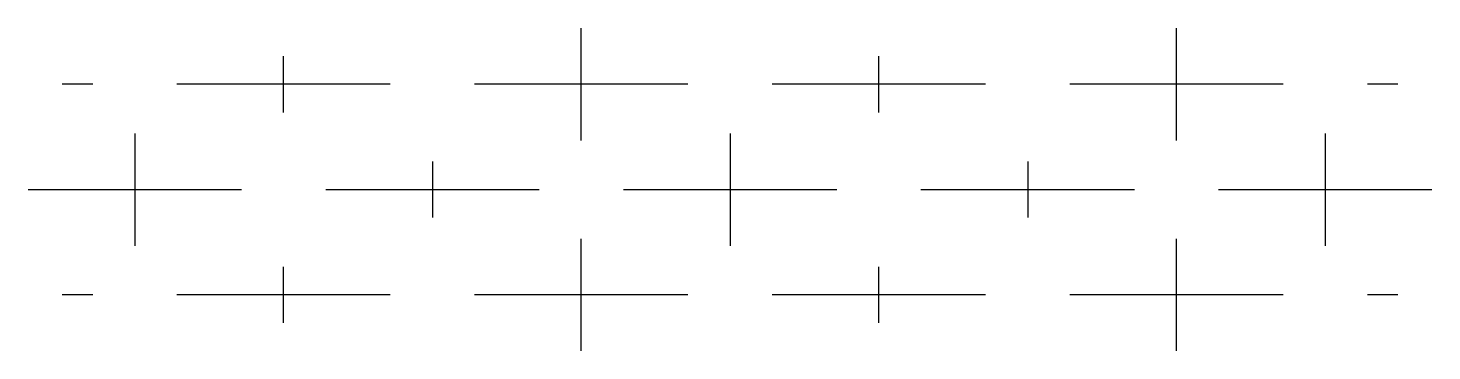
# Model space of a CAD drawing. Extents: x -6.9 to 3.1, y -0.2 to 2.1.
import ezdxf

# ---------------------------------------------------------------- set-up
doc = ezdxf.new("R2010")
doc.units = 0
doc.header["$MEASUREMENT"] = 0
doc.layers.get('0').update_dxf_attribs({"linetype": 'CONTINUOUS'})

msp = doc.modelspace()

# ---------------------------------------------------------------- linework, layer by layer
at = {"color": 0}
for p, q in [((-2.964, 1.267, 0.1), (-2.964, 2.067, 0.1)), ((1.276, 1.267, 0.1), (1.276, 2.067, 0.1)), ((-5.084, 1.467, 0.1), (-5.084, 1.867, 0.1)), ((-0.844, 1.467, 0.1), (-0.844, 1.867, 0.1)), ((-6.444, 1.667, 0.1), (-6.661, 1.667, 0.1)), ((-4.324, 1.667, 0.1), (-5.844, 1.667, 0.1)), ((-2.204, 1.667, 0.1), (-3.724, 1.667, 0.1)), ((-0.084, 1.667, 0.1), (-1.604, 1.667, 0.1)), ((2.036, 1.667, 0.1), (0.516, 1.667, 0.1)), ((2.853, 1.667, 0.1), (2.636, 1.667, 0.1)), ((-6.144, 1.317, 0.1), (-6.144, 0.517, 0.1)), ((-1.904, 1.317, 0.1), (-1.904, 0.517, 0.1)), ((2.336, 1.317, 0.1), (2.336, 0.517, 0.1)), ((-4.024, 1.117, 0.1), (-4.024, 0.717, 0.1)), ((0.216, 1.117, 0.1), (0.216, 0.717, 0.1)), ((-6.904, 0.917, 0.1), (-5.384, 0.917, 0.1)), ((-4.784, 0.917, 0.1), (-3.264, 0.917, 0.1)), ((-2.664, 0.917, 0.1), (-1.144, 0.917, 0.1)), ((-0.544, 0.917, 0.1), (0.976, 0.917, 0.1)), ((1.576, 0.917, 0.1), (3.096, 0.917, 0.1)), ((-2.964, -0.233, 0.1), (-2.964, 0.567, 0.1)), ((1.276, -0.233, 0.1), (1.276, 0.567, 0.1)), ((-5.084, -0.033, 0.1), (-5.084, 0.367, 0.1)), ((-0.844, -0.033, 0.1), (-0.844, 0.367, 0.1)), ((-6.444, 0.167, 0.1), (-6.661, 0.167, 0.1)), ((-4.324, 0.167, 0.1), (-5.844, 0.167, 0.1)), ((-2.204, 0.167, 0.1), (-3.724, 0.167, 0.1)), ((-0.084, 0.167, 0.1), (-1.604, 0.167, 0.1)), ((2.036, 0.167, 0.1), (0.516, 0.167, 0.1)), ((2.853, 0.167, 0.1), (2.636, 0.167, 0.1))]:
    msp.add_line(p, q, dxfattribs=at)

doc.saveas('drawing.dxf')
